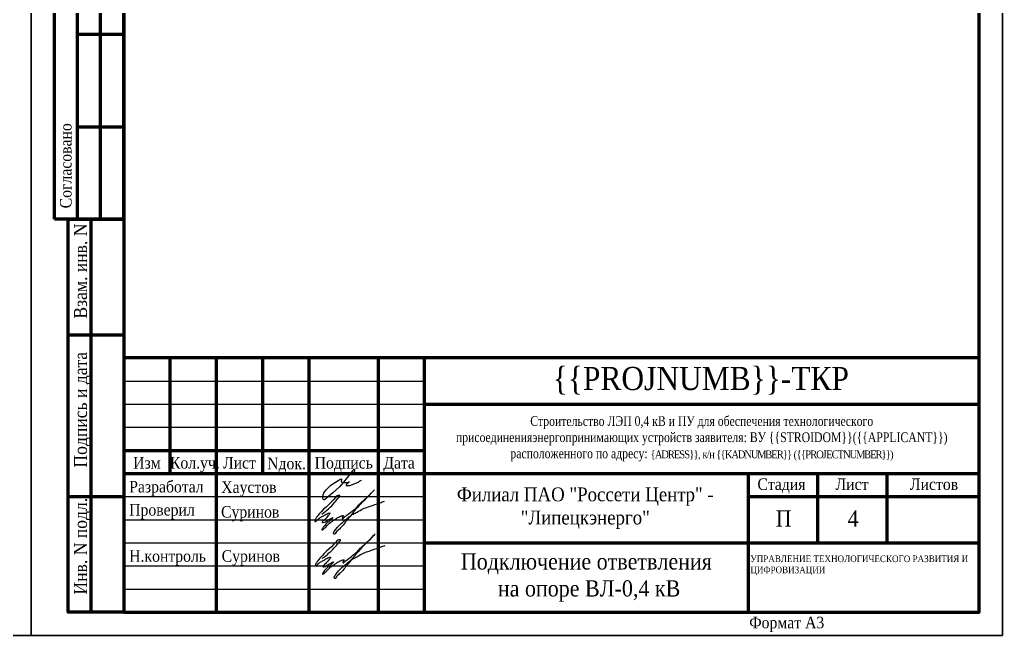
# Model space of a CAD drawing. Header units: millimetres. Extents: x 2174 to 9129, y 1758 to 2055.
# Drawn here: x 6581.2 to 6793.7, y 1758.4 to 1891.5 of the extents above; entities that cross this region are included whole.
import ezdxf

# ---------------------------------------------------------------- set-up
doc = ezdxf.new("R2010")
doc.units = ezdxf.units.MM
doc.layers.add('П', color=7, linetype='Continuous')
doc.layers.add('Чертеж', color=7, linetype='Continuous')
doc.styles.add('стиль1', font='Times New Roman.ttf', dxfattribs={"width": 0.9, "height": 2})
doc.styles.add('стиль2', font='Times New Roman.ttf', dxfattribs={"width": 0.9, "height": 2.5})

# ---------------------------------------------------------------- blocks, each defined once
blk = doc.blocks.new('Штамп б')
at = {"lineweight": 70}
for points in [[(20, 0), (8, 0), (8, 85), (20, 85)], [(13, 0), (13, 85)], [(8, 60), (20, 60)], [(8, 25), (20, 25)]]:
    blk.add_lwpolyline(points, dxfattribs=at)
at = {"lineweight": 25, "style": 'стиль1', "width": 0.9}
for s, p in [('Взам. инв. N', (12.06, 63.49)), ('Подпись и дата', (12.06, 31.28)), ('Инв. N подл.', (12.06, 3.82))]:
    blk.add_text(s, height=2.8, rotation=90, dxfattribs=at).set_placement(p)
blk = doc.blocks.new('A$C5B0935FB')
at = {"lineweight": 70}
for p, q in [((20, 65), (5, 65)), ((5, 0), (5, 65)), ((10, 55), (10, 65)), ((15, 0), (15, 65)), ((20, 0), (20, 65)), ((10, 40), (10, 55)), ((10, 55), (20, 55)), ((10, 20), (10, 40)), ((10, 40), (20, 40)), ((10, 0), (10, 20)), ((10, 20), (20, 20)), ((10, 0), (5, 0)), ((15, 0), (10, 0)), ((20, 0), (15, 0)), ((15, 0), (15, 0))]:
    blk.add_line(p, q, dxfattribs=at)
at = {"lineweight": 25, "style": 'стиль1', "width": 0.9}
blk.add_text('Согласовано', height=2.5, rotation=90, dxfattribs=at).set_placement((8.72, 2.35))
blk = doc.blocks.new('A$C7F1F469D')
at = {"color": 5, "lineweight": 25}
blk.add_spline([(-0.1, 1.78), (1.34, 2.93), (2.75, 4.33), (3.55, 5.31), (3.81, 5.64), (3.86, 5.8), (3.66, 5.81), (3.25, 5.7), (2.89, 5.36), (-1.09, 1.26), (-1.29, 0.98), (-1.47, 0.67), (-1.59, 0.28), (-1.54, 0.16), (-0.98, 0.55), (-0.42, 1.01), (0.34, 1.44), (1.08, 1.86), (1.69, 1.97), (1.62, 1.83), (1.26, 1.37), (0.56, 0.61), (0.16, 0.22), (0, 0), (0.24, -0.04), (0.82, 0.16), (1.44, 0.58), (2.18, 0.95), (2.33, 1.04), (1.93, 0.58), (1.28, 0.02), (0.64, -0.58), (0.1, -1.31), (-0.06, -1.68), (0.13, -1.59), (0.39, -1.41), (1.23, -0.56), (1.62, -0.16), (2.27, 0.27), (2.82, 0.65), (3.41, 1.04), (3.83, 1.25), (4.1, 1.35), (4.33, 1.44), (4.56, 1.45), (4.6, 1.35), (4.48, 1.19), (4.35, 0.92), (4.39, 0.82), (4.59, 0.91), (5.09, 1.34), (6.19, 2.18), (7.41, 3.21), (8.36, 4.22), (9.62, 5.31), (10.99, 6.68), (11.27, 6.98), (9.83, 5.51), (8.6, 4.26), (7.7, 3.28), (7.2, 2.7), (6.74, 2.12), (6.16, 1.41), (5.49, 0.62), (4.74, -0.34), (3.92, -1.29), (3.19, -1.94), (2.91, -2.31), (2.67, -2.58), (2.52, -2.55), (2.49, -2.26), (2.69, -1.9), (3.27, -1.11), (3.8, -0.52), (4.48, 0.07), (5.33, 0.79), (5.97, 1.29), (6.7, 1.77), (7.56, 2.21), (8.83, 2.91), (10.02, 3.35), (11.36, 3.83), (12.55, 4.24), (13.47, 4.57)], degree=3, dxfattribs=at)
blk = doc.blocks.new('Штамп фамилии')
at = {"layer": 'Чертеж', "color": 5, "lineweight": -2}
blk.add_lwpolyline([(47.47, 1.66), (47.54, 1.79), (47.62, 1.93), (47.66, 2.01), (47.7, 2.07), (47.73, 2.13), (47.76, 2.19), (47.76, 2.23), (47.76, 2.32), (47.74, 2.37), (47.71, 2.39), (47.66, 2.4), (47.61, 2.4), (47.56, 2.39), (47.52, 2.38), (47.44, 2.34), (47.38, 2.3), (47.33, 2.24), (47.26, 2.13), (45.27, -0.3), (44.41, -1.31), (42.95, -2.62), (41.21, -4.09), (41.09, -4.15), (41.01, -4.12), (40.97, -4.09), (40.93, -4.02), (40.86, -3.9), (40.8, -3.74), (40.79, -3.59), (40.79, -3.44), (40.82, -3.28), (40.86, -3.13), (40.9, -3.03), (40.96, -2.83), (41.05, -2.63), (41.29, -2.27), (41.56, -1.95), (42.15, -1.36), (42.5, -1), (42.96, -0.67), (43.54, -0.31), (44.11, 0.04), (44.76, 0.4), (44.84, 0.38), (44.86, 0.35), (44.86, 0.3), (44.81, -0.06), (44.88, -0.21), (44.95, -0.28), (45, -0.32), (45.11, -0.38), (45.27, -0.4), (45.46, -0.4), (46.3, -0.35), (46.39, -0.27), (46.46, -0.24), (46.48, -0.25), (46.48, -0.28), (46.47, -0.31), (46.46, -0.34), (46.44, -0.36), (46.39, -0.4), (46.28, -0.48), (45.92, -0.78), (45.89, -0.84), (45.87, -0.89), (45.87, -0.96), (45.9, -1), (46.03, -1.01), (46.17, -1), (46.59, -1), (46.68, -0.99), (46.84, -0.94), (47.03, -0.86), (48.5, -0.28), (48.66, -0.16), (48.81, -0.05), (48.96, 0.03), (49.07, 0.06), (49.21, 0.13)], dxfattribs=at)
at = {"layer": 'Чертеж', "color": 67, "lineweight": -2, "true_color": 0x727430}
for p in [(40.67, -8.99), (40.81, -18.55)]:
    blk.add_blockref('A$C7F1F469D', p, dxfattribs=at)
at = {"color": 7, "char_height": 2.5, "attachment_point": 4, "style": 'стиль1'}
for s, insert, width in [(' Разработал', (-1.9, -1.68), 17), ('Хаустов', (18.85, -1.78), 20), (' Проверил', (-1.9, -6.68), 17), (' Суринов', (17.96, -7.12), 20), (' Н.контроль', (-1.9, -16.68), 17), (' Суринов', (18.1, -16.68), 20)]:
    blk.add_mtext(s, dxfattribs=dict(at, insert=insert, width=width))
blk = doc.blocks.new('A$C31D65421')
blk.add_blockref('Штамп фамилии', (2.24, 18.43))

msp = doc.modelspace()

# ---------------------------------------------------------------- linework, layer by layer
at = {"layer": 'П', "linetype": 'Continuous', "lineweight": 30}
for points in [[(6373.703, 2055.4), (6583.703, 2055.4), (6583.703, 1758.4), (6373.703, 1758.4)], [(6373.703, 1758.4), (6583.703, 1758.4), (6583.703, 2055.4), (6373.703, 2055.4)], [(6583.703, 1758.4), (6793.703, 1758.4), (6793.703, 2055.4), (6583.703, 2055.4)], [(6583.703, 2055.4), (6793.703, 2055.4), (6793.703, 1758.4), (6583.703, 1758.4)]]:
    msp.add_lwpolyline(points, close=True, dxfattribs=at)
at = {"layer": 'Чертеж', "lineweight": 70}
for p, q in [((6788.703, 1818.4), (6603.703, 1818.4)), ((6603.703, 1818.4), (6603.703, 1763.4))]:
    msp.add_line(p, q, dxfattribs=at)
at = {"layer": 'Чертеж', "linetype": 'Continuous', "lineweight": 70}
msp.add_lwpolyline([(6603.703, 1763.4), (6788.703, 1763.4), (6788.703, 2050.4), (6603.703, 2050.4)], close=True, dxfattribs=at)
at = {"layer": 'Чертеж', "lineweight": 70}
for points in [[(6613.703, 1818.4), (6613.703, 1793.4)], [(6623.703, 1818.4), (6623.703, 1763.4)], [(6633.703, 1818.4), (6633.703, 1793.4)], [(6643.703, 1818.4), (6643.703, 1763.4)], [(6658.703, 1818.4), (6658.703, 1763.4)], [(6668.703, 1818.4), (6668.703, 1763.4)], [(6668.703, 1808.4), (6788.703, 1808.4)], [(6603.703, 1798.4), (6668.703, 1798.4)], [(6603.703, 1793.4), (6788.703, 1793.4)], [(6738.703, 1793.4), (6738.703, 1763.4)], [(6753.703, 1793.4), (6753.703, 1778.4)], [(6768.703, 1793.4), (6768.703, 1778.4)], [(6738.703, 1788.4), (6788.703, 1788.4)], [(6668.703, 1778.4), (6788.703, 1778.4)]]:
    msp.add_lwpolyline(points, dxfattribs=at)
at = {"layer": 'Чертеж', "lineweight": 30}
for points in [[(6603.703, 1813.4), (6668.703, 1813.4)], [(6603.703, 1808.4), (6668.703, 1808.4)], [(6603.703, 1803.4), (6668.703, 1803.4)], [(6603.703, 1788.4), (6668.703, 1788.4)], [(6603.703, 1783.4), (6668.703, 1783.4)], [(6603.703, 1778.4), (6668.703, 1778.4)], [(6603.703, 1773.4), (6668.703, 1773.4)], [(6603.703, 1768.4), (6668.703, 1768.4)]]:
    msp.add_lwpolyline(points, dxfattribs=at)

# ---------------------------------------------------------------- block references
at = {"layer": 'Чертеж'}
msp.add_blockref('A$C5B0935FB', (6583.703, 1848.4), dxfattribs=at)
at = {"layer": 'Чертеж', "lineweight": 25}
msp.add_blockref('Штамп б', (6583.703, 1763.4), dxfattribs=at)
at = {"layer": 'Чертеж', "linetype": 'Continuous', "lineweight": 0}
msp.add_blockref('A$C31D65421', (6603.703, 1773.4), dxfattribs=at)

# ---------------------------------------------------------------- texts
at = {"layer": 'Чертеж', "lineweight": 25, "style": 'стиль1', "width": 0.9}
for s, height, p in [('Изм', 2.5, (6605.756, 1794.472)), ('Кол.уч.', 2.5, (6613.703, 1794.472)), ('Лист', 2.5, (6625.175, 1794.472)), ('Nдок.', 2.5, (6634.725, 1794.329)), ('Подпись', 2.5, (6645, 1794.472)), ('Дата', 2.5, (6659.842, 1794.472)), ('Стадия', 2.5, (6740.75, 1789.84)), ('Лист', 2.5, (6757.623, 1789.84)), ('Листов', 2.5, (6773.721, 1789.84)), ('П', 3.5, (6744.7, 1781.925)), ('4', 3.5, (6760.249, 1781.925)), ('Формат А3', 2.5, (6738.964, 1759.927))]:
    msp.add_text(s, height=height, dxfattribs=at).set_placement(p)
at = {"layer": 'Чертеж', "lineweight": 25, "attachment_point": 5}
for s, insert, char_height, width, style in [('\\{\\{PROJNUMB\\}\\}-ТКР', (6728.508, 1813.442), 5, 119.88502, 'стиль2'), ('{\\W0.8;Строительство ЛЭП 0,4 кВ и ПУ для обеспечения технологического \\Pприсоединенияэнергопринимающих устройств заявителя: ВУ \\{\\{STROIDOM\\}\\}(\\{\\{APPLICANT\\}\\}) расположенного по адресу: \\H0.8x;\\W0.9;\\T0.85;\\{ADRESS\\}\\}, к/н \\{\\{KADNUMBER\\}\\} (\\{\\{PROJECTNUMBER\\}\\})}', (6728.703, 1800.9), 2.1, 120, 'стиль1'), ('Филиал ПАО "Россети Центр" - "Липецкэнерго"', (6703.513, 1785.9, 0), 3, 70.37962, 'стиль1'), ('{\\C7;Подключение ответвления\\P на опоре ВЛ-0,4 кВ}', (6703.747, 1770.9), 3.5, 70.08803, 'стиль1'), ('\\pxql;{\\fTimes New Roman|b0|i0|c204|p16;\\H0.8x;УПРАВЛЕНИЕ ТЕХНОЛОГИЧЕСКОГО РАЗВИТИЯ И ЦИФРОВИЗАЦИИ}', (6766.299, 1773.521), 1.8, 54.19561, 'стиль2')]:
    msp.add_mtext(s, dxfattribs=dict(at, insert=insert, char_height=char_height, width=width, style=style))

doc.saveas('drawing.dxf')
